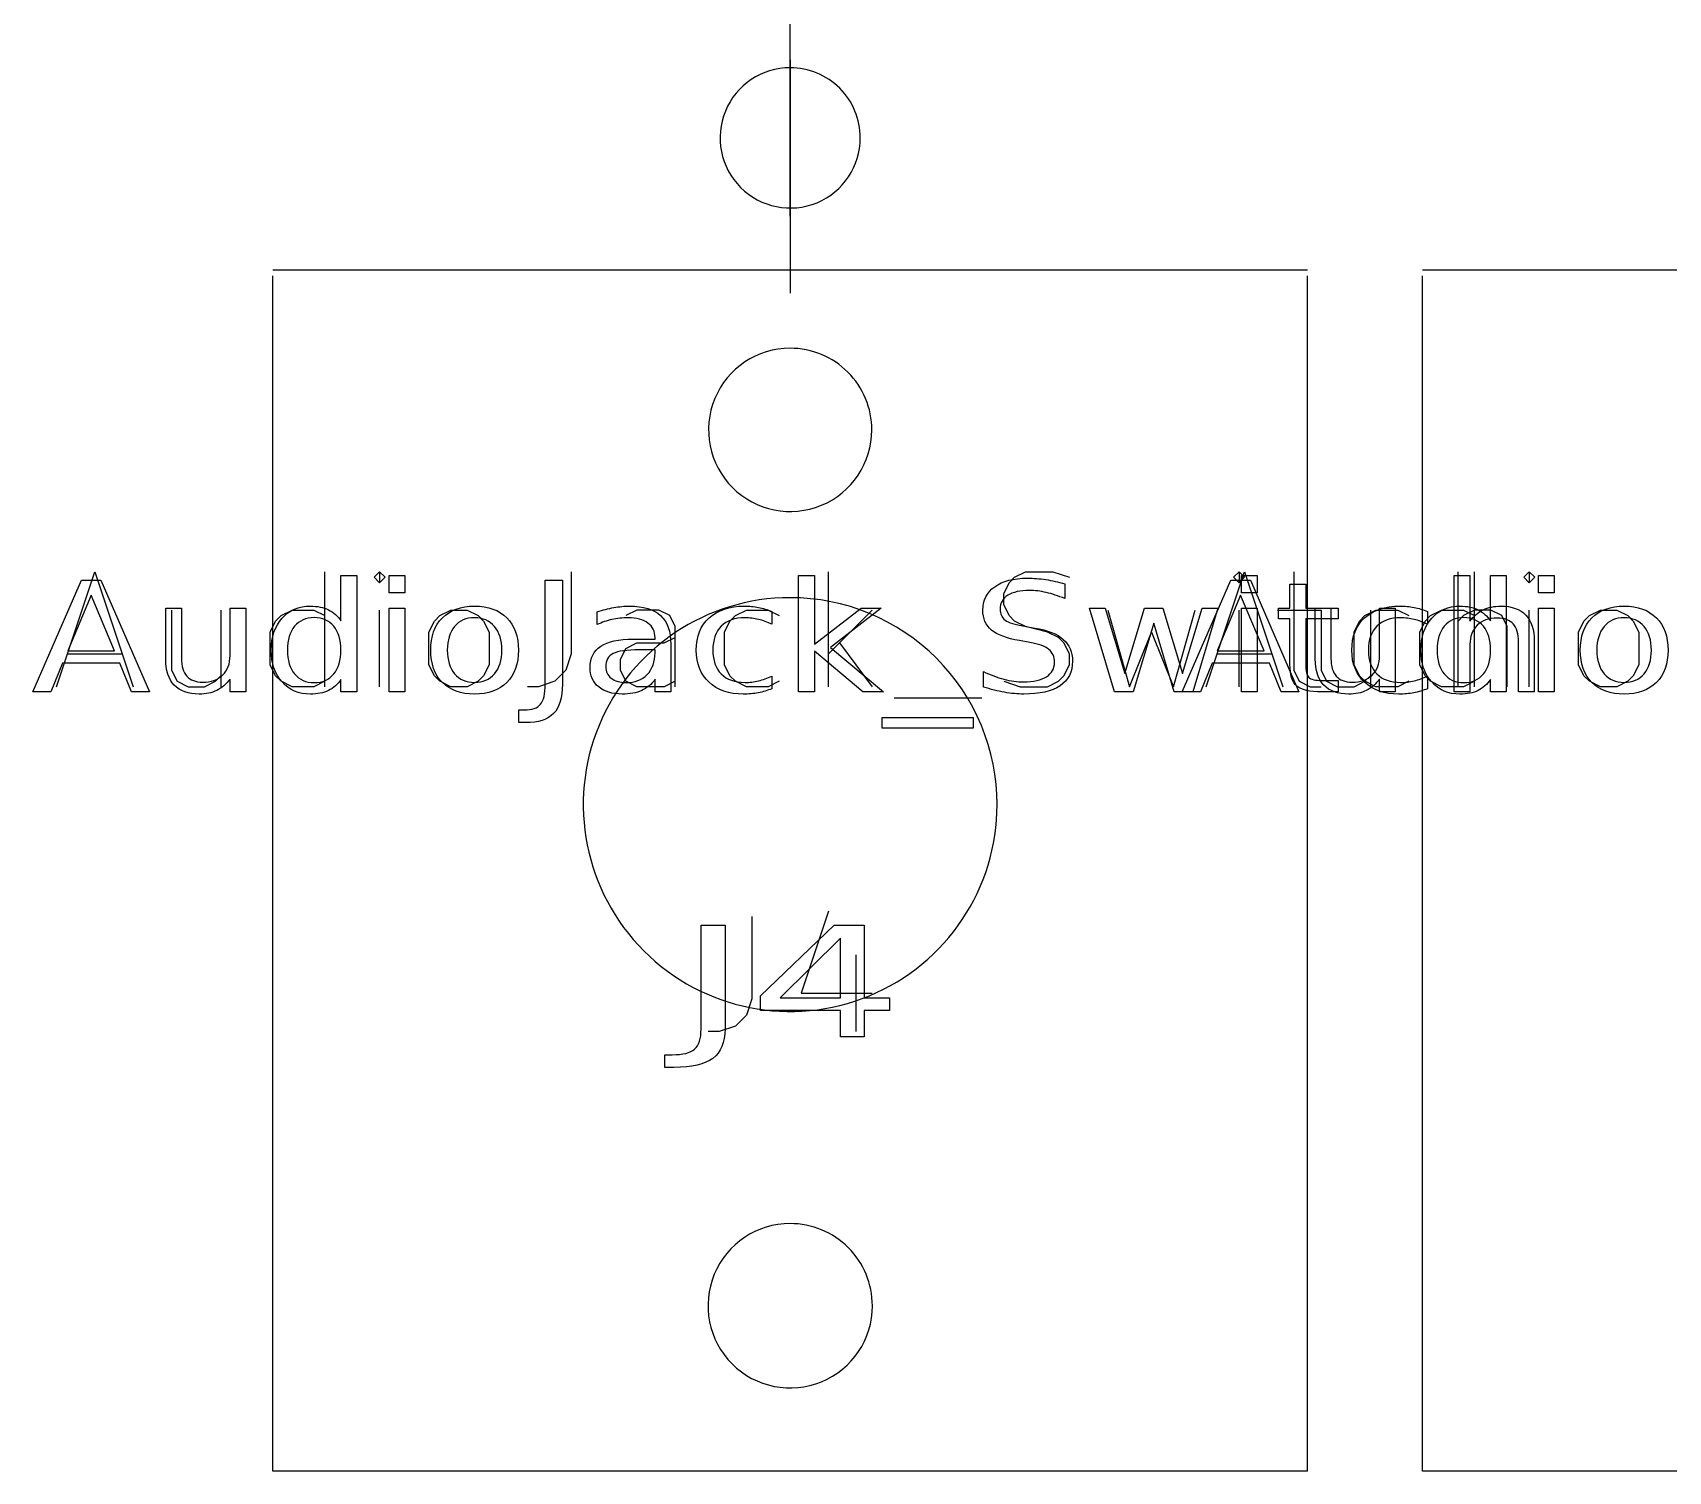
# Model space of a CAD drawing. Header units: millimetres. Extents: x 178 to 210, y 60 to 176.
# Drawn here: x 178.41 to 192.64, y 136.11 to 148.62 of the extents above; entities that cross this region are included whole.
import ezdxf

# ---------------------------------------------------------------- set-up
doc = ezdxf.new("R2010")
doc.units = ezdxf.units.MM
doc.layers.get('0').update_dxf_attribs({"linetype": 'CONTINUOUS'})

msp = doc.modelspace()

# ---------------------------------------------------------------- linework, layer by layer
at = {"color": 7}
for points in [[(185, 147.0272), (185, 149.0572)], [(185, 148.3872), (185, 146.3572)], [(189.5, 146.5572), (180.5, 146.5572)], [(199.5, 146.5572), (190.5, 146.5572)], [(180.5, 136.1072), (180.5, 146.5072)], [(189.5, 136.1072), (189.5, 146.5072)], [(190.5, 136.1072), (190.5, 146.5072)], [(178.619, 142.9324), (178.9524, 143.9324), (179.2857, 142.9324)], [(180.9524, 142.9324), (180.9524, 143.9324)], [(181.09244, 143.505671), (181.09244, 143.900193), (181.22901, 143.900193), (181.22901, 142.887197), (181.09244, 142.887197), (181.09244, 142.99657)], [(181.4286, 143.9324), (181.381, 143.8848), (181.4286, 143.8371), (181.4762, 143.8848), (181.4286, 143.9324), (181.4286, 143.8371)], [(183.0952, 143.9324), (183.0952, 143.2181), (183.0476, 143.0752), (182.9524, 142.98), (182.8095, 142.9324), (182.7143, 142.9324)], [(182.86864, 143.859178), (183.01857, 143.859178), (183.01857, 142.954904)], [(182.86866, 142.954902), (182.86864, 143.859178)], [(185.3333, 142.9324), (185.3333, 143.9324)], [(186.8571, 142.98), (187, 142.9324), (187.2381, 142.9324), (187.3333, 142.98), (187.381, 143.0276), (187.4286, 143.1229), (187.4286, 143.2181), (187.381, 143.3133), (187.3333, 143.361), (187.2381, 143.4086), (187.0476, 143.4562), (186.9524, 143.5038), (186.9048, 143.5514), (186.8571, 143.6467), (186.8571, 143.7419), (186.9048, 143.8371), (186.9524, 143.8848), (187.0476, 143.9324), (187.2857, 143.9324), (187.4286, 143.8848)], [(188.619, 142.9324), (188.9524, 143.9324), (189.2857, 142.9324)], [(188.9048, 143.9324), (188.8571, 143.8848), (188.9048, 143.8371), (188.9524, 143.8848), (188.9048, 143.9324), (188.9048, 143.8371)], [(189.381, 143.9324), (189.381, 143.0752), (189.4286, 142.98), (189.5238, 142.9324), (189.619, 142.9324)], [(190.91319, 143.299296), (190.91319, 142.887197), (190.77588, 142.887197), (190.77588, 143.900193), (190.91319, 143.900193), (190.91319, 143.503067)], [(190.8095, 142.9324), (190.8095, 143.9324)], [(190.9524, 142.9324), (190.9524, 143.9324)], [(191.09244, 143.505671), (191.09244, 143.900193), (191.22901, 143.900193), (191.22901, 142.887197), (191.09244, 142.887197), (191.09244, 142.99657)], [(191.4286, 143.9324), (191.381, 143.8848), (191.4286, 143.8371), (191.4762, 143.8848), (191.4286, 143.9324), (191.4286, 143.8371)], [(187.38894, 143.827281), (187.38894, 143.699029)], [(189.34705, 143.127426), (189.34705, 143.523249), (189.24684, 143.523249), (189.24684, 143.616349), (189.34705, 143.616349), (189.34705, 143.823375), (189.48431, 143.823376)], [(189.48431, 143.823376), (189.48431, 143.61635), (189.76563, 143.61635), (189.76563, 143.52325), (189.48431, 143.52325), (189.48431, 143.127427)], [(179.56785, 143.17495), (179.56785, 143.616346), (179.70443, 143.616346), (179.70443, 143.179508)], [(179.619, 143.599), (179.619, 143.0752), (179.6667, 142.98), (179.7619, 142.9324), (179.9048, 142.9324), (180, 142.98), (180.0476, 143.0276)], [(180.0476, 143.599), (180.0476, 142.9324)], [(180.12751, 143.202949), (180.12751, 143.61635), (180.26408, 143.61635), (180.26408, 142.887201), (180.12751, 142.887201), (180.12751, 142.999178)], [(180.9524, 142.98), (180.8571, 142.9324), (180.6667, 142.9324), (180.5714, 142.98), (180.5238, 143.0276), (180.4762, 143.1229), (180.4762, 143.4086), (180.5238, 143.5038), (180.5714, 143.5514), (180.6667, 143.599), (180.8571, 143.599), (180.9524, 143.5514)], [(181.4286, 142.9324), (181.4286, 143.599)], [(183.31992, 143.472474), (183.31992, 143.583148)], [(184, 142.9324), (184, 143.4562), (183.9524, 143.5514), (183.8571, 143.599), (183.6667, 143.599), (183.5714, 143.5514)], [(184.9048, 142.98), (184.8095, 142.9324), (184.619, 142.9324), (184.5238, 142.98), (184.4762, 143.0276), (184.4286, 143.1229), (184.4286, 143.4086), (184.4762, 143.5038), (184.5238, 143.5514), (184.619, 143.599), (184.8095, 143.599), (184.9048, 143.5514)], [(184.8408, 143.588355), (184.8408, 143.476378)], [(185.7143, 143.599), (185.3333, 143.2181)], [(187.7619, 143.599), (187.9524, 142.9324), (188.1429, 143.4086), (188.3333, 142.9324), (188.5238, 143.599)], [(188.9048, 142.9324), (188.9048, 143.599)], [(189.2381, 143.599), (189.619, 143.599)], [(189.56785, 143.17495), (189.56785, 143.616346), (189.70443, 143.616346), (189.70443, 143.179508)], [(189.619, 143.599), (189.619, 143.0752), (189.6667, 142.98), (189.7619, 142.9324), (189.9048, 142.9324), (190, 142.98), (190.0476, 143.0276)], [(190.381, 142.98), (190.2857, 142.9324), (190.0952, 142.9324), (190, 142.98), (189.9524, 143.0276), (189.9048, 143.1229), (189.9048, 143.4086), (189.9524, 143.5038), (190, 143.5514), (190.0952, 143.599), (190.2857, 143.599), (190.381, 143.5514)], [(190.0476, 143.599), (190.0476, 142.9324)], [(190.12751, 143.202949), (190.12751, 143.61635), (190.26408, 143.61635), (190.26408, 142.887201), (190.12751, 142.887201), (190.12751, 142.999178)], [(190.9524, 142.98), (190.8571, 142.9324), (190.6667, 142.9324), (190.5714, 142.98), (190.5238, 143.0276), (190.4762, 143.1229), (190.4762, 143.4086), (190.5238, 143.5038), (190.5714, 143.5514), (190.6667, 143.599), (190.8571, 143.599), (190.9524, 143.5514)], [(190.5435, 143.588356), (190.5435, 143.476379)], [(191.2381, 142.9324), (191.2381, 143.4562), (191.1905, 143.5514), (191.0952, 143.599), (190.9524, 143.599), (190.8571, 143.5514), (190.8095, 143.5038)], [(191.4286, 142.9324), (191.4286, 143.599)], [(187.03783, 143.459452), (187.12843, 143.443172)], [(184, 142.98), (183.9048, 142.9324), (183.6667, 142.9324), (183.5714, 142.98), (183.5238, 143.0752), (183.5238, 143.1705), (183.5714, 143.2657), (183.6667, 143.3133), (183.9048, 143.3133), (184, 143.361)], [(183.6331, 143.347473), (183.8246, 143.347473), (183.8246, 143.359193)], [(183.96123, 143.303205), (183.96123, 142.8872), (183.82466, 142.8872), (183.82466, 142.997875)], [(185.4286, 143.3133), (185.7143, 142.9324)], [(187.08468, 143.318156), (186.99338, 143.333786)], [(191.47206, 143.327294), (191.47206, 142.887201), (191.33548, 142.887201), (191.33548, 143.323388)], [(178.7143, 143.2181), (179.1905, 143.2181)], [(183.82466, 143.227034), (183.82466, 143.253724), (183.68883, 143.253725)], [(188.7143, 143.2181), (189.1905, 143.2181)], [(184.8408, 143.025864), (184.8408, 142.915189)], [(186.68015, 142.930157), (186.68015, 143.06557)], [(190.5435, 143.025865), (190.5435, 142.91519)], [(189.62537, 142.987456), (189.76566, 142.987456), (189.76566, 142.887198), (189.62537, 142.887198)], [(182.69797, 142.620272), (182.64077, 142.620272), (182.64077, 142.730946), (182.68757, 142.730946)], [(185.9048, 142.8371), (186.6667, 142.8371)], [(184.22486, 139.954902), (184.22489, 140.859178)], [(184.22489, 140.859178), (184.43296, 140.859178), (184.43296, 139.954904)], [(184.6667, 140.9324), (184.6667, 140.2181), (184.619, 140.0752), (184.5238, 139.98), (184.381, 139.9324), (184.2857, 139.9324)], [(185.3333, 140.98), (185.0952, 140.2657), (185.7143, 140.2657)], [(185.5714, 140.599), (185.5714, 139.9324)], [(183.98798, 139.620272), (183.90868, 139.620272), (183.90868, 139.730946), (183.97358, 139.730946)], [(189.5, 136.1072), (180.5, 136.1072)], [(199.5, 136.1072), (190.5, 136.1072)]]:
    msp.add_lwpolyline(points, dxfattribs=at)
for points in [[(185, 148.3172)], [(185, 148.3172)], [(185, 145.8772)], [(178.83377, 143.859178), (179.00374, 143.859178), (179.42608, 142.887197), (179.27021, 142.887197), (179.16927, 143.13654), (178.66973, 143.13654), (178.56878, 142.887197), (178.41069, 142.887197)], [(181.51032, 143.900193), (181.6469, 143.900193), (181.6469, 143.748504), (181.51032, 143.748504)], [(185.07312, 143.900196), (185.21044, 143.900196), (185.21044, 143.3019), (185.61793, 143.616346), (185.79236, 143.616346), (185.35147, 143.275208), (185.81092, 142.887197), (185.63278, 142.887197), (185.21044, 143.243308), (185.21044, 142.887197), (185.07312, 142.887197)], [(188.83377, 143.859178), (189.00374, 143.859178), (189.42608, 142.887197), (189.27021, 142.887197), (189.16927, 143.13654), (188.66973, 143.13654), (188.56878, 142.887197), (188.41069, 142.887197)], [(188.92688, 143.900196), (189.06346, 143.900196), (189.06346, 143.748507), (188.92688, 143.748507)], [(191.51032, 143.900193), (191.6469, 143.900193), (191.6469, 143.748504), (191.51032, 143.748504)], [(178.91837, 143.729624), (178.715, 143.245912), (179.12249, 143.245912)], [(185, 143.7072)], [(187.38897, 143.82726)], [(188.91837, 143.729624), (188.715, 143.245912), (189.12249, 143.245912)], [(179.91152, 143.633923)], [(181.51032, 143.616346), (181.6469, 143.616346), (181.6469, 142.887197), (181.51032, 142.887197)], [(182.0476, 142.9324), (181.9524, 142.98), (181.9048, 143.0276), (181.8571, 143.1229), (181.8571, 143.4086), (181.9048, 143.5038), (181.9524, 143.5514), (182.0476, 143.599), (182.1905, 143.599), (182.2857, 143.5514), (182.3333, 143.5038), (182.381, 143.4086), (182.381, 143.1229), (182.3333, 143.0276), (182.2857, 142.98), (182.1905, 142.9324)], [(182.2548, 143.633923)], [(184.8408, 143.588354)], [(187.60419, 143.616349), (187.74077, 143.616349), (187.91149, 143.047353), (188.08146, 143.616349), (188.24253, 143.616349), (188.41325, 143.047353), (188.58322, 143.616349), (188.7198, 143.616349), (188.50232, 142.8872), (188.34125, 142.8872), (188.16237, 143.484842), (187.98274, 142.8872), (187.82167, 142.8872)], [(188.92688, 143.616349), (189.06346, 143.616349), (189.06346, 142.8872), (188.92688, 142.8872)], [(189.91152, 143.633923)], [(190.5435, 143.588355)], [(191.51032, 143.616346), (191.6469, 143.616346), (191.6469, 142.887197), (191.51032, 142.887197)], [(192.0476, 142.9324), (191.9524, 142.98), (191.9048, 143.0276), (191.8571, 143.1229), (191.8571, 143.4086), (191.9048, 143.5038), (191.9524, 143.5514), (192.0476, 143.599), (192.1905, 143.599), (192.2857, 143.5514), (192.3333, 143.5038), (192.381, 143.4086), (192.381, 143.1229), (192.3333, 143.0276), (192.2857, 142.98), (192.1905, 142.9324)], [(192.2548, 143.633923)], [(181.09244, 143.505675)], [(182.25484, 143.532361)], [(191.09244, 143.505675)], [(192.25484, 143.532361)], [(183.96125, 143.303206)], [(191.47213, 143.327287)], [(179.56788, 143.174947)], [(180.62704, 143.25112)], [(189.56788, 143.174947)], [(190.62704, 143.25112)], [(186.59028, 142.665852), (186.59028, 142.572752), (185.80053, 142.572752), (185.80053, 142.665852)], [(185.38265, 140.859178), (185.64428, 140.859178), (185.64428, 140.22573), (185.86368, 140.22573), (185.86368, 140.116358), (185.64428, 140.116358), (185.64428, 139.887197), (185.43724, 139.887197), (185.43724, 140.116358), (184.743, 140.116358), (184.743, 140.243308)], [(185.43725, 140.744598), (184.91193, 140.22573), (185.43725, 140.22573)], [(185, 138.2622)]]:
    msp.add_lwpolyline(points, close=True, dxfattribs=at)
for points in [[(185, 148.3172), (184.753278, 148.3172), (184.53085, 148.168578), (184.436433, 147.940637)], [(185, 148.3172), (184.753278, 148.3172), (184.53085, 148.168578), (184.436433, 147.940637)], [(185.431335, 148.138535), (185.316938, 148.252932), (185.161782, 148.3172), (185, 148.3172)], [(185.431335, 148.138535), (185.316938, 148.252932), (185.161782, 148.3172), (185, 148.3172)], [(185.61, 147.7072), (185.61, 147.868982), (185.545732, 148.024138), (185.431335, 148.138535)], [(185.61, 147.7072), (185.61, 147.868982), (185.545732, 148.024138), (185.431335, 148.138535)], [(184.436433, 147.940637), (184.342017, 147.712696), (184.394206, 147.450324), (184.568665, 147.275865)], [(184.436433, 147.940637), (184.342017, 147.712696), (184.394206, 147.450324), (184.568665, 147.275865)], [(185.233437, 147.143633), (185.461378, 147.23805), (185.61, 147.460478), (185.61, 147.7072)], [(185.233437, 147.143633), (185.461378, 147.23805), (185.61, 147.460478), (185.61, 147.7072)], [(184.568665, 147.275865), (184.743124, 147.101406), (185.005496, 147.049217), (185.233437, 147.143633)], [(184.568665, 147.275865), (184.743124, 147.101406), (185.005496, 147.049217), (185.233437, 147.143633)], [(185, 145.8772), (184.712832, 145.8772), (184.45394, 145.704214), (184.344046, 145.438905)], [(185.502046, 145.669246), (185.368895, 145.802397), (185.188304, 145.8772), (185, 145.8772)], [(185.71, 145.1672), (185.71, 145.355504), (185.635197, 145.536095), (185.502046, 145.669246)], [(184.344046, 145.438905), (184.234151, 145.173596), (184.294896, 144.868213), (184.497954, 144.665154)], [(185.271705, 144.511246), (185.537014, 144.62114), (185.71, 144.880032), (185.71, 145.1672)], [(184.497954, 144.665154), (184.701013, 144.462096), (185.006396, 144.401351), (185.271705, 144.511246)], [(186.77884, 143.80252), (186.84812, 143.852), (186.943377, 143.87674), (187.06461, 143.87674)], [(187.06461, 143.87674), (187.116543, 143.87674), (187.16949, 143.872617), (187.22345, 143.86437)], [(187.22345, 143.86437), (187.277383, 143.856123), (187.332557, 143.843753), (187.38897, 143.82726)], [(185, 143.7072), (184.271968, 143.7072), (183.615623, 143.268644), (183.337017, 142.59603)], [(186.272792, 143.179992), (185.935227, 143.517558), (185.47739, 143.7072), (185, 143.7072)], [(186.67567, 143.5994), (186.67567, 143.685335), (186.71006, 143.753042), (186.77884, 143.80252)], [(186.89238, 143.728319), (186.848313, 143.700539), (186.82628, 143.661043), (186.82628, 143.609832)], [(187.08165, 143.769989), (187.000003, 143.769989), (186.936913, 143.756099), (186.89238, 143.728319)], [(187.22787, 143.752409), (187.177403, 143.764129), (187.128663, 143.769989), (187.08165, 143.769989)], [(187.38894, 143.699029), (187.332007, 143.722902), (187.278317, 143.740696), (187.22787, 143.752409)], [(180.58028, 143.528459), (180.643613, 143.59877), (180.72551, 143.633925), (180.82597, 143.633925)], [(180.82597, 143.633925), (180.887303, 143.633925), (180.939753, 143.623292), (180.98332, 143.602025)], [(180.98332, 143.602025), (181.027387, 143.581192), (181.06376, 143.549075), (181.09244, 143.505675)], [(181.97423, 143.532363), (182.042023, 143.60007), (182.135547, 143.633923), (182.2548, 143.633923)], [(182.2548, 143.633923), (182.37356, 143.633923), (182.466837, 143.60007), (182.53463, 143.532363)], [(183.31992, 143.583148), (183.36992, 143.600075), (183.418413, 143.612661), (183.4654, 143.620908)], [(183.4654, 143.620908), (183.5124, 143.629588), (183.55817, 143.633928), (183.60271, 143.633928)], [(183.60271, 143.633928), (183.722957, 143.633928), (183.81277, 143.606585), (183.87215, 143.551898)], [(184.2945, 143.531713), (184.36922, 143.599854), (184.471403, 143.633924), (184.60105, 143.633924)], [(184.60105, 143.633924), (184.643117, 143.633924), (184.684187, 143.630017), (184.72426, 143.622204)], [(184.72426, 143.622204), (184.764327, 143.614824), (184.803173, 143.603541), (184.8408, 143.588354)], [(186.75067, 143.425576), (186.70067, 143.467243), (186.67567, 143.525184), (186.67567, 143.5994)], [(186.82628, 143.609832), (186.82628, 143.566865), (186.84088, 143.534315), (186.87008, 143.512182)], [(189.99721, 143.531714), (190.07193, 143.599855), (190.174113, 143.633925), (190.30376, 143.633925)], [(190.30376, 143.633925), (190.345827, 143.633925), (190.386897, 143.630018), (190.42697, 143.622205)], [(190.42697, 143.622205), (190.467037, 143.614825), (190.50588, 143.603542), (190.5435, 143.588355)], [(190.58028, 143.528459), (190.643613, 143.59877), (190.72551, 143.633925), (190.82597, 143.633925)], [(190.82597, 143.633925), (190.887303, 143.633925), (190.939753, 143.623292), (190.98332, 143.602025)], [(190.91319, 143.503067), (190.945857, 143.5469), (190.984207, 143.579667), (191.02824, 143.601367)], [(190.98332, 143.602025), (191.027387, 143.581192), (191.06376, 143.549075), (191.09244, 143.505675)], [(191.02824, 143.601367), (191.072773, 143.623067), (191.12399, 143.633917), (191.18189, 143.633917)], [(191.18189, 143.633917), (191.27739, 143.633917), (191.349637, 143.607877), (191.39863, 143.555797)], [(191.97423, 143.532363), (192.042023, 143.60007), (192.135547, 143.633923), (192.2548, 143.633923)], [(192.2548, 143.633923), (192.37356, 143.633923), (192.466837, 143.60007), (192.53463, 143.532363)], [(180.48598, 143.251122), (180.48598, 143.365703), (180.517413, 143.458148), (180.58028, 143.528459)], [(180.68864, 143.458147), (180.647573, 143.408234), (180.62704, 143.339225), (180.62704, 143.25112)], [(180.85936, 143.533667), (180.787113, 143.533667), (180.730207, 143.508494), (180.68864, 143.458147)], [(181.03008, 143.458147), (180.98848, 143.508494), (180.931573, 143.533667), (180.85936, 143.533667)], [(181.09248, 143.25112), (181.09248, 143.339226), (181.07168, 143.408235), (181.03008, 143.458147)], [(181.87328, 143.25112), (181.87328, 143.370909), (181.90693, 143.464656), (181.97423, 143.532363)], [(182.08111, 143.456843), (182.038577, 143.40693), (182.01731, 143.338355), (182.01731, 143.251119)], [(182.2548, 143.532363), (182.181567, 143.532363), (182.12367, 143.50719), (182.08111, 143.456843)], [(182.42778, 143.456191), (182.385247, 143.506971), (182.3276, 143.532361), (182.25484, 143.532361)], [(182.49158, 143.251118), (182.49158, 143.337488), (182.470313, 143.405846), (182.42778, 143.456191)], [(182.53463, 143.532363), (182.602423, 143.464656), (182.63632, 143.370909), (182.63632, 143.25112)], [(183.44981, 143.517394), (183.40481, 143.507414), (183.361513, 143.492441), (183.31992, 143.472474)], [(183.58861, 143.532364), (183.541143, 143.532364), (183.494877, 143.527374), (183.44981, 143.517394)], [(183.7623, 143.486794), (183.721233, 143.517174), (183.663337, 143.532364), (183.58861, 143.532364)], [(183.8246, 143.359193), (183.8246, 143.414313), (183.803833, 143.456847), (183.7623, 143.486794)], [(183.87215, 143.551898), (183.93155, 143.497211), (183.96125, 143.414314), (183.96125, 143.303206)], [(184.18316, 143.251121), (184.18316, 143.370042), (184.220273, 143.463572), (184.2945, 143.531713)], [(184.40064, 143.458148), (184.35164, 143.409101), (184.32714, 143.340092), (184.32714, 143.251121)], [(184.60699, 143.532368), (184.518417, 143.532368), (184.449633, 143.507628), (184.40064, 143.458148)], [(184.72426, 143.518048), (184.68566, 143.527595), (184.64657, 143.532368), (184.60699, 143.532368)], [(184.8408, 143.476378), (184.8022, 143.495038), (184.763353, 143.508928), (184.72426, 143.518048)], [(186.99338, 143.333786), (186.881547, 143.353319), (186.800643, 143.383916), (186.75067, 143.425576)], [(186.87008, 143.512182), (186.899747, 143.490482), (186.955663, 143.472905), (187.03783, 143.459452)], [(187.12843, 143.443172), (187.240263, 143.424512), (187.322653, 143.391525), (187.3756, 143.344212)], [(189.88587, 143.251122), (189.88587, 143.370043), (189.922983, 143.463573), (189.99721, 143.531714)], [(190.10335, 143.458149), (190.05435, 143.409102), (190.02985, 143.340093), (190.02985, 143.251122)], [(190.3097, 143.532369), (190.22112, 143.532369), (190.152337, 143.507629), (190.10335, 143.458149)], [(190.42697, 143.518049), (190.38837, 143.527596), (190.34928, 143.532369), (190.3097, 143.532369)], [(190.5435, 143.476379), (190.5049, 143.495039), (190.466057, 143.508929), (190.42697, 143.518049)], [(190.48598, 143.251122), (190.48598, 143.365703), (190.517413, 143.458148), (190.58028, 143.528459)], [(190.68864, 143.458147), (190.647573, 143.408234), (190.62704, 143.339225), (190.62704, 143.25112)], [(190.85936, 143.533667), (190.787113, 143.533667), (190.730207, 143.508494), (190.68864, 143.458147)], [(191.03008, 143.458147), (190.98848, 143.508494), (190.931573, 143.533667), (190.85936, 143.533667)], [(190.97699, 143.467912), (190.934457, 143.426679), (190.91319, 143.370473), (190.91319, 143.299296)], [(191.15142, 143.529762), (191.077687, 143.529762), (191.019543, 143.509145), (190.97699, 143.467912)], [(191.09248, 143.25112), (191.09248, 143.339226), (191.07168, 143.408235), (191.03008, 143.458147)], [(191.28948, 143.478332), (191.258813, 143.512619), (191.212793, 143.529762), (191.15142, 143.529762)], [(191.33548, 143.323388), (191.33548, 143.392397), (191.320147, 143.444045), (191.28948, 143.478332)], [(191.39863, 143.555797), (191.44763, 143.50415), (191.47213, 143.42798), (191.47213, 143.327287)], [(191.87328, 143.25112), (191.87328, 143.370909), (191.90693, 143.464656), (191.97423, 143.532363)], [(192.08111, 143.456843), (192.038577, 143.40693), (192.01731, 143.338355), (192.01731, 143.251119)], [(192.2548, 143.532363), (192.181567, 143.532363), (192.12367, 143.50719), (192.08111, 143.456843)], [(192.42778, 143.456191), (192.385247, 143.506971), (192.3276, 143.532361), (192.25484, 143.532361)], [(192.49158, 143.251118), (192.49158, 143.337488), (192.470313, 143.405846), (192.42778, 143.456191)], [(192.53463, 143.532363), (192.602423, 143.464656), (192.63632, 143.370909), (192.63632, 143.25112)], [(183.25903, 143.099431), (183.25903, 143.18146), (183.290197, 143.243307), (183.35253, 143.284973)], [(183.35253, 143.284973), (183.415397, 143.32664), (183.50892, 143.347473), (183.6331, 143.347473)], [(187.24872, 143.257616), (187.215587, 143.284523), (187.160907, 143.304703), (187.08468, 143.318156)], [(187.3756, 143.344212), (187.429067, 143.297339), (187.4558, 143.234406), (187.4558, 143.155415)], [(179.64208, 142.946438), (179.592613, 142.998518), (179.56788, 143.074688), (179.56788, 143.174947)], [(179.70443, 143.179508), (179.70443, 143.110499), (179.719763, 143.058634), (179.75043, 143.023913)], [(180.06291, 143.034333), (180.105977, 143.075566), (180.12751, 143.131772), (180.12751, 143.202949)], [(180.58028, 142.973786), (180.517413, 143.044097), (180.48598, 143.136542), (180.48598, 143.251122)], [(180.62704, 143.25112), (180.62704, 143.163015), (180.647573, 143.093789), (180.68864, 143.043443)], [(181.03008, 143.043443), (181.07168, 143.09379), (181.09248, 143.163015), (181.09248, 143.25112)], [(181.97423, 142.969877), (181.90693, 143.038018), (181.87328, 143.131765), (181.87328, 143.25112)], [(182.01731, 143.251119), (182.01731, 143.163882), (182.038343, 143.09509), (182.08041, 143.044744)], [(182.42778, 143.045394), (182.470313, 143.095741), (182.49158, 143.164315), (182.49158, 143.251118)], [(182.63632, 143.25112), (182.63632, 143.131765), (182.602423, 143.038018), (182.53463, 142.969877)], [(183.45947, 143.220525), (183.416937, 143.198392), (183.39567, 143.160632), (183.39567, 143.107247)], [(183.68883, 143.253725), (183.578477, 143.253725), (183.502023, 143.242658), (183.45947, 143.220525)], [(183.75566, 143.038887), (183.80166, 143.086194), (183.82466, 143.148909), (183.82466, 143.227034)], [(184.29376, 142.971832), (184.220027, 143.040841), (184.18316, 143.133937), (184.18316, 143.251121)], [(184.32714, 143.251121), (184.32714, 143.162148), (184.35164, 143.092922), (184.40064, 143.043444)], [(186.8, 141.9072), (186.8, 142.38459), (186.610358, 142.842427), (186.272792, 143.179992)], [(187.22942, 143.01934), (187.275953, 143.048853), (187.29922, 143.090953), (187.29922, 143.145639)], [(187.29922, 143.145639), (187.29922, 143.193379), (187.282387, 143.230705), (187.24872, 143.257616)], [(187.4558, 143.155415), (187.4558, 143.061233), (187.41968, 142.989837), (187.34744, 142.941227)], [(189.64208, 142.946438), (189.592613, 142.998518), (189.56788, 143.074688), (189.56788, 143.174947)], [(189.70443, 143.179508), (189.70443, 143.110499), (189.719763, 143.058634), (189.75043, 143.023913)], [(189.99647, 142.971833), (189.922737, 143.040842), (189.88587, 143.133938), (189.88587, 143.251122)], [(190.02985, 143.251122), (190.02985, 143.162149), (190.05435, 143.092923), (190.10335, 143.043445)], [(190.06291, 143.034333), (190.105977, 143.075566), (190.12751, 143.131772), (190.12751, 143.202949)], [(190.58028, 142.973786), (190.517413, 143.044097), (190.48598, 143.136542), (190.48598, 143.251122)], [(190.62704, 143.25112), (190.62704, 143.163015), (190.647573, 143.093789), (190.68864, 143.043443)], [(191.03008, 143.043443), (191.07168, 143.09379), (191.09248, 143.163015), (191.09248, 143.25112)], [(191.97423, 142.969877), (191.90693, 143.038018), (191.87328, 143.131765), (191.87328, 143.25112)], [(192.01731, 143.251119), (192.01731, 143.163882), (192.038343, 143.09509), (192.08041, 143.044744)], [(192.42778, 143.045394), (192.470313, 143.095741), (192.49158, 143.164315), (192.49158, 143.251118)], [(192.63632, 143.25112), (192.63632, 143.131765), (192.602423, 143.038018), (192.53463, 142.969877)], [(179.75043, 143.023913), (179.781097, 142.989626), (179.827117, 142.972483), (179.88849, 142.972483)], [(179.88849, 142.972483), (179.962217, 142.972483), (180.020357, 142.9931), (180.06291, 143.034333)], [(180.12751, 142.999178), (180.094377, 142.954905), (180.05578, 142.921918), (180.01172, 142.900218)], [(180.68864, 143.043443), (180.73024, 142.99353), (180.787147, 142.968573), (180.85936, 142.968573)], [(180.85936, 142.968573), (180.931607, 142.968573), (180.988513, 142.99353), (181.03008, 143.043443)], [(181.09244, 142.99657), (181.063707, 142.95317), (181.027333, 142.920837), (180.98332, 142.89957)], [(182.08041, 143.044744), (182.122943, 142.994831), (182.181087, 142.969874), (182.25484, 142.969874)], [(182.25484, 142.969874), (182.32758, 142.969874), (182.385227, 142.995047), (182.42778, 143.045394)], [(183.33403, 142.930815), (183.28403, 142.972915), (183.25903, 143.02912), (183.25903, 143.099431)], [(183.39567, 143.107247), (183.39567, 143.064714), (183.411503, 143.03086), (183.44317, 143.005687)], [(183.44317, 143.005687), (183.475303, 142.980947), (183.51885, 142.968577), (183.57381, 142.968577)], [(183.57381, 142.968577), (183.649517, 142.968577), (183.710133, 142.992014), (183.75566, 143.038887)], [(183.82466, 142.997875), (183.79346, 142.953602), (183.754613, 142.920832), (183.70812, 142.899565)], [(184.40064, 143.043444), (184.44964, 142.994397), (184.518423, 142.969874), (184.60699, 142.969874)], [(184.72426, 142.983544), (184.763327, 142.993091), (184.802173, 143.007197), (184.8408, 143.025864)], [(186.68015, 143.06557), (186.741017, 143.035623), (186.800647, 143.013053), (186.85904, 142.99786)], [(186.85904, 142.99786), (186.91744, 142.982667), (186.97484, 142.97507), (187.03124, 142.97507)], [(187.03124, 142.97507), (187.116847, 142.97507), (187.182907, 142.989827), (187.22942, 143.01934)], [(189.40715, 142.938628), (189.367083, 142.973348), (189.34705, 143.036281), (189.34705, 143.127426)], [(189.48431, 143.127427), (189.48431, 143.067967), (189.493477, 143.029773), (189.51181, 143.012846)], [(189.51181, 143.012846), (189.53061, 142.995919), (189.568463, 142.987456), (189.62537, 142.987456)], [(189.75043, 143.023913), (189.781097, 142.989626), (189.827117, 142.972483), (189.88849, 142.972483)], [(189.88849, 142.972483), (189.962217, 142.972483), (190.020357, 142.9931), (190.06291, 143.034333)], [(190.12751, 142.999178), (190.094377, 142.954905), (190.05578, 142.921918), (190.01172, 142.900218)], [(190.10335, 143.043445), (190.15235, 142.994398), (190.221133, 142.969875), (190.3097, 142.969875)], [(190.42697, 142.983545), (190.466037, 142.993092), (190.50488, 143.007198), (190.5435, 143.025865)], [(190.68864, 143.043443), (190.73024, 142.99353), (190.787147, 142.968573), (190.85936, 142.968573)], [(190.85936, 142.968573), (190.931607, 142.968573), (190.988513, 142.99353), (191.03008, 143.043443)], [(191.09244, 142.99657), (191.063707, 142.95317), (191.027333, 142.920837), (190.98332, 142.89957)], [(192.08041, 143.044744), (192.122943, 142.994831), (192.181087, 142.969874), (192.25484, 142.969874)], [(192.25484, 142.969874), (192.32758, 142.969874), (192.385227, 142.995047), (192.42778, 143.045394)], [(179.85956, 142.868318), (179.764053, 142.868318), (179.69156, 142.894358), (179.64208, 142.946438)], [(180.01172, 142.900218), (179.968187, 142.878951), (179.917467, 142.868318), (179.85956, 142.868318)], [(180.82597, 142.86832), (180.725517, 142.86832), (180.64362, 142.903475), (180.58028, 142.973786)], [(180.98332, 142.89957), (180.939787, 142.878737), (180.887337, 142.86832), (180.82597, 142.86832)], [(182.2548, 142.868318), (182.135547, 142.868318), (182.042023, 142.902171), (181.97423, 142.969877)], [(182.53463, 142.969877), (182.466837, 142.902171), (182.37356, 142.868318), (182.2548, 142.868318)], [(182.82786, 142.779776), (182.85506, 142.812329), (182.86866, 142.870705), (182.86866, 142.954902)], [(183.01857, 142.954904), (183.01857, 142.837719), (182.993103, 142.752652), (182.94217, 142.699702)], [(183.53741, 142.868315), (183.452297, 142.868315), (183.384503, 142.889148), (183.33403, 142.930815)], [(183.70812, 142.899565), (183.661587, 142.878732), (183.604683, 142.868315), (183.53741, 142.868315)], [(184.59214, 142.868319), (184.466947, 142.868319), (184.367487, 142.902823), (184.29376, 142.971832)], [(184.72204, 142.880039), (184.68144, 142.872226), (184.63814, 142.868319), (184.59214, 142.868319)], [(184.60699, 142.969874), (184.64659, 142.969874), (184.68568, 142.974431), (184.72426, 142.983544)], [(184.8408, 142.915189), (184.802667, 142.899562), (184.76308, 142.887846), (184.72204, 142.880039)], [(186.86349, 142.883937), (186.804623, 142.894357), (186.74351, 142.909764), (186.68015, 142.930157)], [(187.03124, 142.868317), (186.978773, 142.868317), (186.922857, 142.873524), (186.86349, 142.883937)], [(187.34744, 142.941227), (187.275687, 142.89262), (187.170287, 142.868317), (187.03124, 142.868317)], [(189.62537, 142.887198), (189.51997, 142.887198), (189.44723, 142.904341), (189.40715, 142.938628)], [(189.85956, 142.868318), (189.764053, 142.868318), (189.69156, 142.894358), (189.64208, 142.946438)], [(190.01172, 142.900218), (189.968187, 142.878951), (189.917467, 142.868318), (189.85956, 142.868318)], [(190.29485, 142.86832), (190.169657, 142.86832), (190.070197, 142.902824), (189.99647, 142.971833)], [(190.42474, 142.88004), (190.38414, 142.872227), (190.340843, 142.86832), (190.29485, 142.86832)], [(190.3097, 142.969875), (190.3493, 142.969875), (190.38839, 142.974432), (190.42697, 142.983545)], [(190.5435, 142.91519), (190.505433, 142.899563), (190.465847, 142.887847), (190.42474, 142.88004)], [(190.82597, 142.86832), (190.725517, 142.86832), (190.64362, 142.903475), (190.58028, 142.973786)], [(190.98332, 142.89957), (190.939787, 142.878737), (190.887337, 142.86832), (190.82597, 142.86832)], [(192.2548, 142.868318), (192.135547, 142.868318), (192.042023, 142.902171), (191.97423, 142.969877)], [(192.53463, 142.969877), (192.466837, 142.902171), (192.37356, 142.868318), (192.2548, 142.868318)], [(182.68757, 142.730946), (182.753903, 142.730946), (182.800667, 142.747223), (182.82786, 142.779776)], [(182.94217, 142.699702), (182.891703, 142.646749), (182.810303, 142.620272), (182.69797, 142.620272)], [(183.337017, 142.59603), (183.058411, 141.923416), (183.212411, 141.149204), (183.727208, 140.634408)], [(185.68883, 140.244217), (186.361444, 140.522823), (186.8, 141.179168), (186.8, 141.9072)], [(183.727208, 140.634408), (184.242004, 140.119611), (185.016216, 139.965611), (185.68883, 140.244217)], [(184.16826, 139.779776), (184.205993, 139.812329), (184.22486, 139.870705), (184.22486, 139.954902)], [(184.43296, 139.954904), (184.43296, 139.837719), (184.397593, 139.752652), (184.32686, 139.699702)], [(183.97358, 139.730946), (184.065593, 139.730946), (184.130487, 139.747223), (184.16826, 139.779776)], [(184.32686, 139.699702), (184.25682, 139.646749), (184.14386, 139.620272), (183.98798, 139.620272)], [(185, 138.2622), (184.710809, 138.2622), (184.450095, 138.087996), (184.339426, 137.820819)], [(185.505581, 138.052781), (185.371493, 138.18687), (185.18963, 138.2622), (185, 138.2622)], [(185.715, 137.5472), (185.715, 137.73683), (185.63967, 137.918693), (185.505581, 138.052781)], [(184.339426, 137.820819), (184.228758, 137.553641), (184.28993, 137.246107), (184.494419, 137.041619)], [(185.273619, 136.886626), (185.540796, 136.997295), (185.715, 137.258009), (185.715, 137.5472)], [(184.494419, 137.041619), (184.698907, 136.83713), (185.006441, 136.775958), (185.273619, 136.886626)]]:
    msp.add_open_spline(points, degree=3, dxfattribs=at)

doc.saveas('drawing.dxf')
